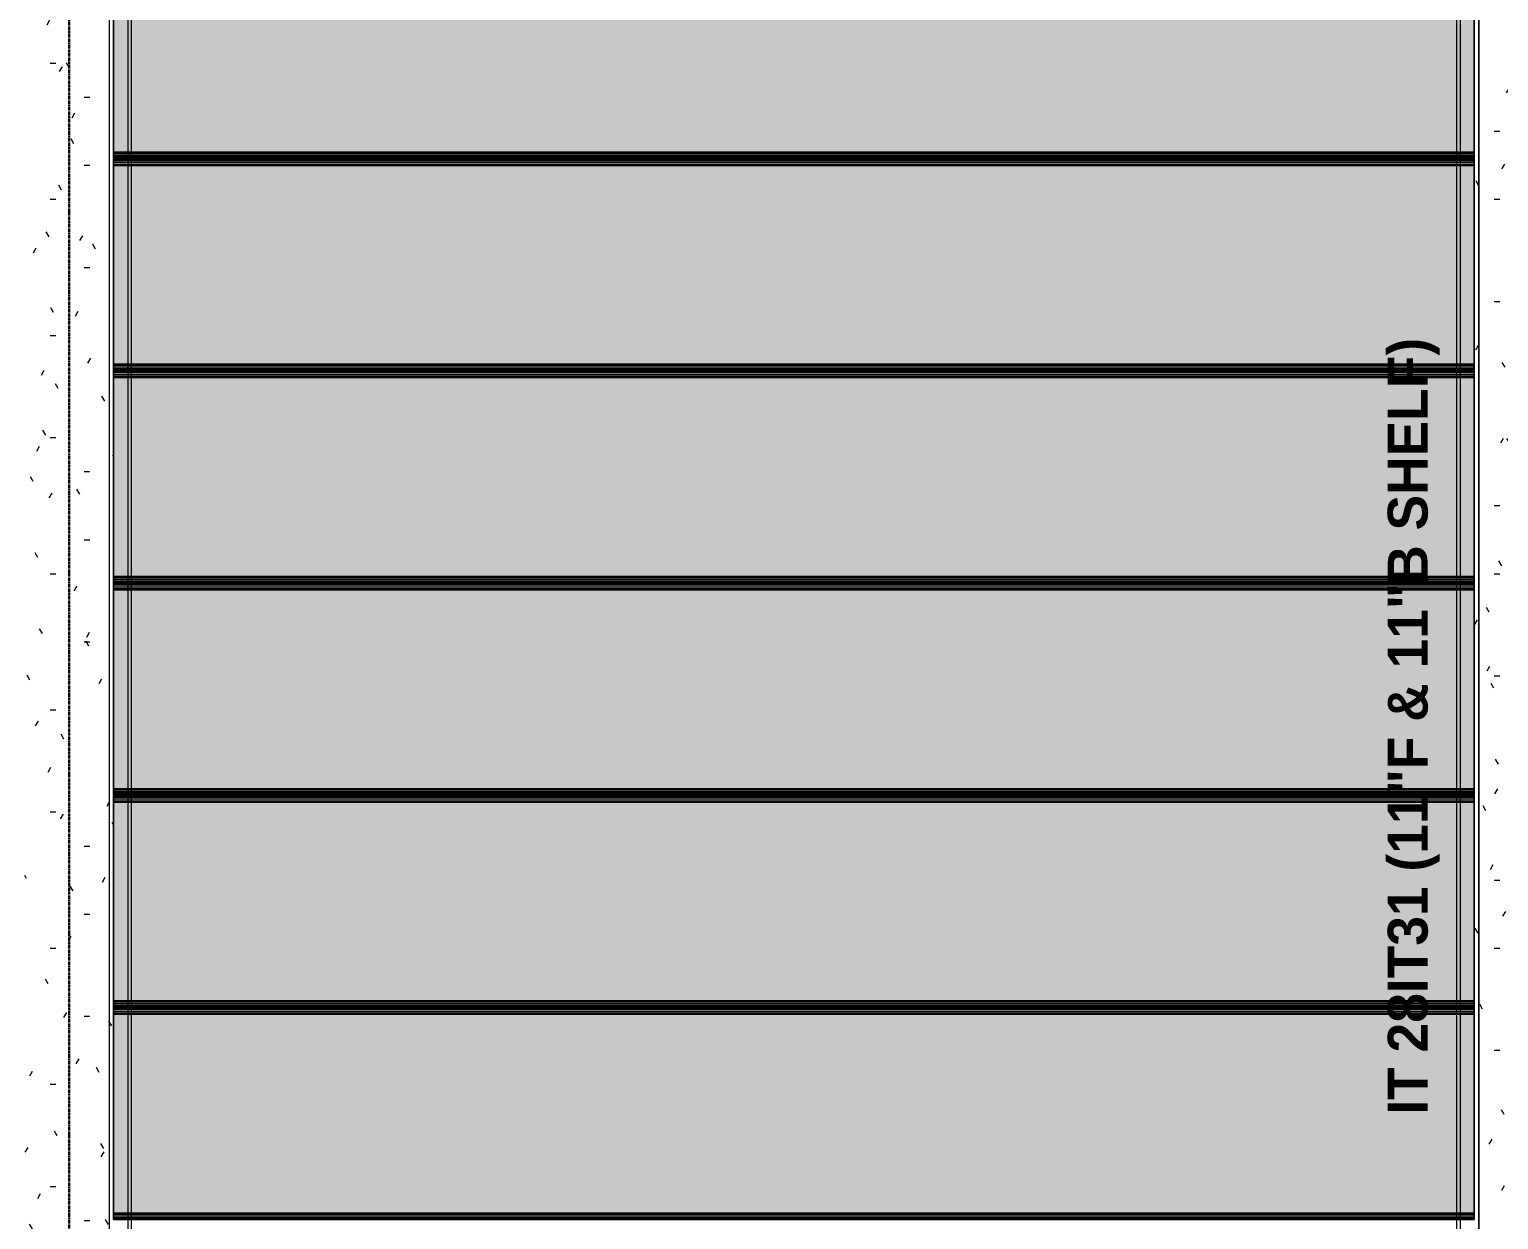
# Model space of a CAD drawing. Header units: inches. Extents: x -4126 to 593, y 9773 to 12297.
# Drawn here: x -3163.3 to -2831.8, y 10905.7 to 11174.3 of the extents above; entities that cross this region are included whole.
import ezdxf

# ---------------------------------------------------------------- set-up
doc = ezdxf.new("R2010")
doc.units = ezdxf.units.IN
doc.header["$MEASUREMENT"] = 0
doc.linetypes.add('Grid Line 1_2_', pattern=[0.875, 0.5, -0.125, 0.125, -0.125])
for name, color, linetype, lineweight in [('S-BEAM', 12, 'Continuous', 9), ('S-BEAM-IDEN', 2, 'Continuous', 30), ('S-GRID', 1, 'Continuous', 9)]:
    doc.layers.add(name, color=color, linetype=linetype, lineweight=lineweight)
doc.styles.add('Century Gothic_B', font='GOTHICB.TTF', dxfattribs={"height": 9})

# ---------------------------------------------------------------- blocks, each defined once
blk = doc.blocks.new('034100 - Precast Structural Concrete - Inverted Tee - IT 28IT31 _11_F _ 11_B SHELF_-1925192-FRAMING PLAN - 1ST FLOOR')
at = {"layer": 'S-BEAM'}
h = blk.add_hatch(dxfattribs=at)
h.set_pattern_fill('FP_2', color=256, style=0, pattern_type=2)
h.set_pattern_definition([(270, (-11013.189, -3154.324), (7.68, -30.72), [1.267, -21.773, 1.267, -21.773, -122.88]), (270, (-11013.189, -3154.324), (7.68, -30.72), [-46.08, 1.267, -44.813, 1.267, -21.773, -53.76]), (270, (-11013.189, -3154.324), (7.68, -30.72), [-115.2, 1.267, -14.093, 1.267, -37.133]), (30, (-11009.349, -3165.844), (22.7643004, 22.011075), [1.267, -21.773, 1.267, -21.773, -122.88]), (30, (-11009.349, -3165.844), (22.7643004, 22.011075), [-46.08, 1.267, -44.813, 1.267, -21.773, -53.76]), (30, (-11009.349, -3165.844), (22.7643004, 22.011075), [-115.2, 1.267, -14.093, 1.267, -37.133]), (150, (-10993.989, -3169.684), (-30.4443004, 8.708925), [1.267, -21.773, 1.267, -21.773, -122.88]), (150, (-10993.989, -3169.684), (-30.4443004, 8.708925), [-46.08, 1.267, -44.813, 1.267, -21.773, -53.76]), (150, (-10993.989, -3169.684), (-30.4443004, 8.708925), [-115.2, 1.267, -14.093, 1.267, -37.133])])
h.paths.add_polyline_path([(-174, 10), (-174, 8), (-166, 8), (-166, -8), (-174, -8), (-174, -10), (174, -10), (174, -8), (166, -8), (166, 8), (174, 8), (174, 10), (-166.08, 10)], flags=0)
for p, q in [((174, -9), (-174, -9)), ((174, -9), (-174, -9)), ((174, -13.21), (-174, -13.21)), ((174, -14), (-174, -14)), ((174, -14), (-174, -14))]:
    blk.add_line(p, q, dxfattribs=at)
blk = doc.blocks.new('034100 - Precast Structural Concrete - Solid Plank - 12_-V80-FRAMING PLAN - 1ST FLOOR')
at = {"layer": 'S-BEAM', "transparency": 33554483}
for points in [[(0, 23.94), (0, 23.9), (3.21, 23.94)], [(19.05, 23.9), (4, 23.9), (4, 23.52), (303, 23.52), (303, 23.9), (154.12, 23.9)], [(154.12, 23.09), (4, 23.09), (4, 22.7), (303, 22.7), (303, 23.09), (289.19, 23.09)], [(154.12, -22.7), (4, -22.7), (4, -23.09), (303, -23.09), (303, -22.7), (289.19, -22.7)], [(154.12, -23.52), (4, -23.52), (4, -23.9), (303, -23.9), (303, -23.52), (289.19, -23.52)]]:
    blk.add_hatch(color=256, dxfattribs=at).paths.add_polyline_path(points, flags=0)
h = blk.add_hatch(color=256, dxfattribs=at)
h.paths.add_polyline_path([(3.21, 23.9), (0, 23.9), (0, 23.52), (4, 23.52), (4, 23.9)], flags=0)
h.paths.add_polyline_path([(303.79, 23.9), (303, 23.9), (303, 23.52), (307, 23.52), (307, 23.9)], flags=0)
h = blk.add_hatch(color=256, dxfattribs=at)
h.paths.add_polyline_path([(303, 23.52), (303, 23.09), (307, 23.09), (307, 23.52), (303.79, 23.52)], flags=0)
h.paths.add_polyline_path([(0, 23.52), (0, 23.09), (4, 23.09), (4, 23.52), (3.21, 23.52)], flags=0)
h.paths.add_polyline_path([(307, 22.7), (303, 22.7), (303, -18.09), (307, -18.09), (307, -1)], flags=0)
h.paths.add_polyline_path([(3.21, 22.7), (0, 22.7), (0, -18.09), (4, -18.09), (4, 22.7)], flags=0)
h.paths.add_polyline_path([(3.21, -18.1), (0, -18.1), (0, -22.7), (4, -22.7), (4, -18.1)], flags=0)
h.paths.add_polyline_path([(303.79, -18.1), (303, -18.1), (303, -22.7), (307, -22.7), (307, -18.1)], flags=0)
h.paths.add_polyline_path([(303, -23.09), (303, -23.52), (307, -23.52), (307, -23.09), (303.79, -23.09)], flags=0)
h.paths.add_polyline_path([(3.21, -23.09), (0, -23.09), (0, -23.52), (4, -23.52), (4, -23.09)], flags=0)
h = blk.add_hatch(color=256, dxfattribs=at)
h.paths.add_polyline_path([(289.19, 23.52), (4, 23.52), (4, 23.09), (303, 23.09), (303, 23.52)], flags=0)
h.paths.add_polyline_path([(289.19, 22.7), (4, 22.7), (4, -18.09), (4, -18.1), (4, -22.7), (303, -22.7), (303, -18.1), (303, -18.09), (303, 22.7)], flags=0)
h.paths.add_polyline_path([(154.12, -23.09), (4, -23.09), (4, -23.52), (303, -23.52), (303, -23.09), (289.19, -23.09)], flags=0)
h = blk.add_hatch(color=256, dxfattribs=at)
h.paths.add_polyline_path([(303, 23.09), (303, 22.7), (307, 22.7), (307, 23.09), (303.79, 23.09)], flags=0)
h.paths.add_polyline_path([(0, 23.09), (0, 22.7), (4, 22.7), (4, 23.09), (3.21, 23.09)], flags=0)
h = blk.add_hatch(color=256, dxfattribs=at)
h.paths.add_polyline_path([(303, -22.7), (303, -23.09), (307, -23.09), (307, -22.7), (303.79, -22.7)], flags=0)
h.paths.add_polyline_path([(0, -22.7), (0, -23.09), (4, -23.09), (4, -22.7), (3.21, -22.7)], flags=0)
h = blk.add_hatch(color=256, dxfattribs=at)
h.paths.add_polyline_path([(307, -23.52), (303, -23.52), (303, -23.9), (307, -23.9)], flags=0)
h.paths.add_polyline_path([(0, -23.52), (0, -23.9), (4, -23.9), (4, -23.52), (3.21, -23.52)], flags=0)
h = blk.add_hatch(color=256, dxfattribs=at)
h.paths.add_polyline_path([(303, -23.9), (303, -23.94), (303.79, -23.9)], flags=0)
h.paths.add_polyline_path([(0, -23.9), (0, -23.94), (3.21, -23.9)], flags=0)
at = {"layer": 'S-BEAM'}
for p, q in [((0, 23.94), (0, 23.9)), ((4, 23.94), (0, 23.94)), ((0, 23.76), (0, 23.9)), ((0, 23.9), (0, 23.52)), ((4, 23.9), (0, 23.9)), ((0, 23.52), (0, 23.76)), ((0, 23.76), (4, 23.76)), ((4, 23.76), (0, 23.76)), ((0, 23.52), (0, -18.09)), ((0, 22.7), (0, 23.52)), ((0, 23.52), (4, 23.52)), ((303, 23.94), (4, 23.94)), ((303, 23.9), (4, 23.9)), ((4, 23.76), (303, 23.76)), ((303, 23.76), (4, 23.76)), ((4, 23.52), (303, 23.52)), ((307, 23.94), (303, 23.94)), ((307, 23.9), (303, 23.9)), ((303, 23.76), (307, 23.76)), ((307, 23.76), (303, 23.76)), ((303, 23.52), (307, 23.52)), ((307, 23.9), (307, 23.94)), ((307, 23.52), (307, 23.9)), ((307, 23.9), (307, 23.76)), ((307, 23.76), (307, 23.52)), ((307, 23.52), (307, 22.7)), ((307, -18.09), (307, 23.52)), ((0, 22.7), (0, 23.09)), ((0, 23.09), (0, 22.7)), ((4, 23.09), (0, 23.09)), ((4, 23.09), (0, 23.09)), ((0, 22.4), (0, 22.7)), ((4, 22.7), (0, 22.7)), ((0, -18.09), (0, 22.4)), ((4, 22.4), (0, 22.4)), ((303, 23.09), (4, 23.09)), ((303, 23.09), (4, 23.09)), ((303, 22.7), (4, 22.7)), ((303, 22.4), (4, 22.4)), ((307, 23.09), (303, 23.09)), ((307, 23.09), (303, 23.09)), ((307, 22.7), (303, 22.7)), ((307, 22.4), (303, 22.4)), ((307, 22.7), (307, 23.09)), ((307, 23.09), (307, 22.7)), ((307, 22.7), (307, 22.4)), ((307, 22.4), (307, -18.09)), ((0, -18.1), (0, -23.52)), ((0, -22.4), (0, -18.1)), ((307, -18.1), (307, -22.4)), ((307, -23.52), (307, -18.1)), ((0, -22.7), (0, -22.4)), ((4, -22.4), (0, -22.4)), ((0, -23.52), (0, -22.7)), ((0, -22.7), (0, -23.09)), ((0, -23.09), (0, -22.7)), ((4, -22.7), (0, -22.7)), ((4, -23.09), (0, -23.09)), ((4, -23.09), (0, -23.09)), ((303, -22.4), (4, -22.4)), ((303, -22.7), (4, -22.7)), ((303, -23.09), (4, -23.09)), ((303, -23.09), (4, -23.09)), ((307, -22.4), (303, -22.4)), ((307, -22.7), (303, -22.7)), ((307, -23.09), (303, -23.09)), ((307, -23.09), (303, -23.09)), ((307, -22.4), (307, -22.7)), ((307, -22.7), (307, -23.09)), ((307, -23.09), (307, -22.7)), ((307, -22.7), (307, -23.52)), ((0, -23.52), (0, -23.9)), ((0, -23.76), (0, -23.52)), ((4, -23.52), (0, -23.52)), ((0, -23.9), (0, -23.76)), ((4, -23.76), (0, -23.76)), ((4, -23.76), (0, -23.76)), ((0, -23.9), (0, -23.94)), ((4, -23.9), (0, -23.9)), ((4, -23.94), (0, -23.94)), ((303, -23.52), (4, -23.52)), ((303, -23.76), (4, -23.76)), ((303, -23.76), (4, -23.76)), ((303, -23.9), (4, -23.9)), ((303, -23.94), (4, -23.94)), ((307, -23.52), (303, -23.52)), ((307, -23.76), (303, -23.76)), ((307, -23.76), (303, -23.76)), ((307, -23.9), (303, -23.9)), ((307, -23.94), (303, -23.94)), ((307, -23.52), (307, -23.76)), ((307, -23.9), (307, -23.52)), ((307, -23.76), (307, -23.9)), ((307, -23.94), (307, -23.9))]:
    blk.add_line(p, q, dxfattribs=at)
blk = doc.blocks.new('034100 - Precast Structural Concrete - Solid Plank - 12_-V81-FRAMING PLAN - 1ST FLOOR')
at = {"layer": 'S-BEAM', "transparency": 33554483}
for points in [[(0, 23.94), (0, 23.9), (3.21, 23.94)], [(303, 23.9), (4, 23.9), (4, 23.52), (303, 23.52)], [(154.12, 23.09), (4, 23.09), (4, 22.7), (303, 22.7), (303, 23.09), (289.19, 23.09)], [(154.12, -22.7), (4, -22.7), (4, -23.09), (303, -23.09), (303, -22.7), (289.19, -22.7)], [(303, -23.52), (4, -23.52), (4, -23.9), (303, -23.9)]]:
    blk.add_hatch(color=256, dxfattribs=at).paths.add_polyline_path(points, flags=0)
h = blk.add_hatch(color=256, dxfattribs=at)
h.paths.add_polyline_path([(3.21, 23.9), (0, 23.9), (0, 23.52), (4, 23.52), (4, 23.9)], flags=0)
h.paths.add_polyline_path([(307, 23.9), (303, 23.9), (303, 23.52), (307, 23.52)], flags=0)
h = blk.add_hatch(color=256, dxfattribs=at)
h.paths.add_polyline_path([(303, 23.52), (303, 23.09), (307, 23.09), (307, 23.52), (303.79, 23.52)], flags=0)
h.paths.add_polyline_path([(4, 23.52), (0, 23.52), (0, 23.09), (4, 23.09)], flags=0)
h.paths.add_polyline_path([(307, 22.7), (303, 22.7), (303, -22.7), (307, -22.7)], flags=0)
h.paths.add_polyline_path([(0, 22.7), (0, -22.7), (4, -22.7), (4, 22.7), (3.21, 22.7)], flags=0)
h.paths.add_polyline_path([(4, -23.09), (0, -23.09), (0, -23.52), (4, -23.52)], flags=0)
h.paths.add_polyline_path([(303, -23.09), (303, -23.52), (307, -23.52), (307, -23.09), (303.79, -23.09)], flags=0)
h = blk.add_hatch(color=256, dxfattribs=at)
h.paths.add_polyline_path([(303, 23.52), (4, 23.52), (4, 23.09), (303, 23.09)], flags=0)
h.paths.add_polyline_path([(4, 22.7), (4, -22.7), (303, -22.7), (303, 22.7), (19.05, 22.7)], flags=0)
h.paths.add_polyline_path([(289.19, -23.09), (4, -23.09), (4, -23.52), (303, -23.52), (303, -23.09)], flags=0)
h = blk.add_hatch(color=256, dxfattribs=at)
h.paths.add_polyline_path([(303, 23.09), (303, 22.7), (307, 22.7), (307, 23.09), (303.79, 23.09)], flags=0)
h.paths.add_polyline_path([(0, 23.09), (0, 22.7), (4, 22.7), (4, 23.09), (3.21, 23.09)], flags=0)
h = blk.add_hatch(color=256, dxfattribs=at)
h.paths.add_polyline_path([(303, -22.7), (303, -23.09), (307, -23.09), (307, -22.7), (303.79, -22.7)], flags=0)
h.paths.add_polyline_path([(0, -22.7), (0, -23.09), (4, -23.09), (4, -22.7), (3.21, -22.7)], flags=0)
h = blk.add_hatch(color=256, dxfattribs=at)
h.paths.add_polyline_path([(303, -23.52), (303, -23.9), (307, -23.9), (307, -23.52), (303.79, -23.52)], flags=0)
h.paths.add_polyline_path([(0, -23.52), (0, -23.9), (4, -23.9), (4, -23.52), (3.21, -23.52)], flags=0)
h = blk.add_hatch(color=256, dxfattribs=at)
h.paths.add_polyline_path([(303, -23.9), (303, -23.94), (303.79, -23.9)], flags=0)
h.paths.add_polyline_path([(0, -23.9), (0, -23.94), (3.21, -23.9)], flags=0)
at = {"layer": 'S-BEAM'}
for p, q in [((0, 23.94), (0, 23.9)), ((4, 23.94), (0, 23.94)), ((0, 23.76), (0, 23.9)), ((0, 23.9), (0, 23.52)), ((4, 23.9), (0, 23.9)), ((0, 23.52), (0, 23.76)), ((0, 23.76), (4, 23.76)), ((4, 23.76), (0, 23.76)), ((0, 23.52), (0, -23.52)), ((0, 22.7), (0, 23.52)), ((0, 23.52), (4, 23.52)), ((303, 23.94), (4, 23.94)), ((303, 23.9), (4, 23.9)), ((4, 23.76), (303, 23.76)), ((303, 23.76), (4, 23.76)), ((4, 23.52), (303, 23.52)), ((307, 23.94), (303, 23.94)), ((307, 23.9), (303, 23.9)), ((303, 23.76), (307, 23.76)), ((307, 23.76), (303, 23.76)), ((303, 23.52), (307, 23.52)), ((307, 23.9), (307, 23.94)), ((307, 23.52), (307, 23.9)), ((307, 23.9), (307, 23.76)), ((307, 23.76), (307, 23.52)), ((307, 23.52), (307, 22.7)), ((307, -23.52), (307, 23.52)), ((0, 22.7), (0, 23.09)), ((0, 23.09), (0, 22.7)), ((4, 23.09), (0, 23.09)), ((4, 23.09), (0, 23.09)), ((0, 22.4), (0, 22.7)), ((4, 22.7), (0, 22.7)), ((0, -22.4), (0, 22.4)), ((4, 22.4), (0, 22.4)), ((303, 23.09), (4, 23.09)), ((303, 23.09), (4, 23.09)), ((303, 22.7), (4, 22.7)), ((303, 22.4), (4, 22.4)), ((307, 23.09), (303, 23.09)), ((307, 23.09), (303, 23.09)), ((307, 22.7), (303, 22.7)), ((307, 22.4), (303, 22.4)), ((307, 22.7), (307, 23.09)), ((307, 23.09), (307, 22.7)), ((307, 22.7), (307, 22.4)), ((307, 22.4), (307, -22.4)), ((0, -22.7), (0, -22.4)), ((4, -22.4), (0, -22.4)), ((0, -23.52), (0, -22.7)), ((0, -22.7), (0, -23.09)), ((0, -23.09), (0, -22.7)), ((4, -22.7), (0, -22.7)), ((4, -23.09), (0, -23.09)), ((4, -23.09), (0, -23.09)), ((303, -22.4), (4, -22.4)), ((303, -22.7), (4, -22.7)), ((303, -23.09), (4, -23.09)), ((303, -23.09), (4, -23.09)), ((307, -22.4), (303, -22.4)), ((307, -22.7), (303, -22.7)), ((307, -23.09), (303, -23.09)), ((307, -23.09), (303, -23.09)), ((307, -22.4), (307, -22.7)), ((307, -22.7), (307, -23.09)), ((307, -23.09), (307, -22.7)), ((307, -22.7), (307, -23.52)), ((0, -23.52), (0, -23.9)), ((0, -23.76), (0, -23.52)), ((4, -23.52), (0, -23.52)), ((0, -23.9), (0, -23.76)), ((4, -23.76), (0, -23.76)), ((4, -23.76), (0, -23.76)), ((0, -23.9), (0, -23.94)), ((4, -23.9), (0, -23.9)), ((4, -23.94), (0, -23.94)), ((303, -23.52), (4, -23.52)), ((303, -23.76), (4, -23.76)), ((303, -23.76), (4, -23.76)), ((303, -23.9), (4, -23.9)), ((303, -23.94), (4, -23.94)), ((307, -23.52), (303, -23.52)), ((307, -23.76), (303, -23.76)), ((307, -23.76), (303, -23.76)), ((307, -23.9), (303, -23.9)), ((307, -23.94), (303, -23.94)), ((307, -23.52), (307, -23.76)), ((307, -23.9), (307, -23.52)), ((307, -23.76), (307, -23.9)), ((307, -23.94), (307, -23.9))]:
    blk.add_line(p, q, dxfattribs=at)
blk = doc.blocks.new('034100 - Precast Structural Concrete - Solid Plank - 12_-V82-FRAMING PLAN - 1ST FLOOR')
at = {"layer": 'S-BEAM', "transparency": 33554483}
for points in [[(0, 23.94), (0, 23.9), (3.21, 23.94)], [(19.05, 23.9), (4, 23.9), (4, 23.52), (303, 23.52), (303, 23.9), (154.12, 23.9)], [(154.12, 23.09), (4, 23.09), (4, 22.7), (303, 22.7), (303, 23.09), (289.19, 23.09)], [(154.12, -22.7), (4, -22.7), (4, -23.09), (303, -23.09), (303, -22.7), (289.19, -22.7)], [(303, -23.52), (4, -23.52), (4, -23.9), (303, -23.9)]]:
    blk.add_hatch(color=256, dxfattribs=at).paths.add_polyline_path(points, flags=0)
h = blk.add_hatch(color=256, dxfattribs=at)
h.paths.add_polyline_path([(3.21, 23.9), (0, 23.9), (0, 23.52), (4, 23.52), (4, 23.9)], flags=0)
h.paths.add_polyline_path([(303.79, 23.9), (303, 23.9), (303, 23.52), (307, 23.52), (307, 23.9)], flags=0)
h = blk.add_hatch(color=256, dxfattribs=at)
h.paths.add_polyline_path([(303, 23.52), (303, 23.09), (307, 23.09), (307, 23.52), (303.79, 23.52)], flags=0)
h.paths.add_polyline_path([(3.21, 23.52), (0, 23.52), (0, 23.09), (4, 23.09), (4, 23.52)], flags=0)
h.paths.add_polyline_path([(307, 22.7), (303, 22.7), (303, -22.7), (307, -22.7), (307, -10.65)], flags=0)
h.paths.add_polyline_path([(0, 22.7), (0, -22.7), (4, -22.7), (4, 22.7), (3.21, 22.7)], flags=0)
h.paths.add_polyline_path([(3.21, -23.09), (0, -23.09), (0, -23.52), (4, -23.52), (4, -23.09)], flags=0)
h.paths.add_polyline_path([(303, -23.09), (303, -23.52), (307, -23.52), (307, -23.09), (303.79, -23.09)], flags=0)
h = blk.add_hatch(color=256, dxfattribs=at)
h.paths.add_polyline_path([(303, 23.52), (4, 23.52), (4, 23.09), (303, 23.09)], flags=0)
h.paths.add_polyline_path([(19.05, 22.7), (4, 22.7), (4, -22.7), (303, -22.7), (303, 22.7), (154.12, 22.7)], flags=0)
h.paths.add_polyline_path([(154.12, -23.09), (4, -23.09), (4, -23.52), (303, -23.52), (303, -23.09), (289.19, -23.09)], flags=0)
h = blk.add_hatch(color=256, dxfattribs=at)
h.paths.add_polyline_path([(303, 23.09), (303, 22.7), (307, 22.7), (307, 23.09), (303.79, 23.09)], flags=0)
h.paths.add_polyline_path([(0, 23.09), (0, 22.7), (4, 22.7), (4, 23.09), (3.21, 23.09)], flags=0)
h = blk.add_hatch(color=256, dxfattribs=at)
h.paths.add_polyline_path([(303, -22.7), (303, -23.09), (307, -23.09), (307, -22.7), (303.79, -22.7)], flags=0)
h.paths.add_polyline_path([(0, -22.7), (0, -23.09), (4, -23.09), (4, -22.7), (3.21, -22.7)], flags=0)
h = blk.add_hatch(color=256, dxfattribs=at)
h.paths.add_polyline_path([(307, -23.52), (303, -23.52), (303, -23.9), (307, -23.9)], flags=0)
h.paths.add_polyline_path([(0, -23.52), (0, -23.9), (4, -23.9), (4, -23.52), (3.21, -23.52)], flags=0)
h = blk.add_hatch(color=256, dxfattribs=at)
h.paths.add_polyline_path([(303, -23.9), (303, -23.94), (303.79, -23.9)], flags=0)
h.paths.add_polyline_path([(0, -23.9), (0, -23.94), (3.21, -23.9)], flags=0)
at = {"layer": 'S-BEAM'}
for p, q in [((0, 23.94), (0, 23.9)), ((4, 23.94), (0, 23.94)), ((0, 23.76), (0, 23.9)), ((0, 23.9), (0, 23.52)), ((4, 23.9), (0, 23.9)), ((0, 23.52), (0, 23.76)), ((0, 23.76), (4, 23.76)), ((4, 23.76), (0, 23.76)), ((0, 23.52), (0, -23.52)), ((0, 22.7), (0, 23.52)), ((0, 23.52), (4, 23.52)), ((303, 23.94), (4, 23.94)), ((303, 23.9), (4, 23.9)), ((4, 23.76), (303, 23.76)), ((303, 23.76), (4, 23.76)), ((4, 23.52), (303, 23.52)), ((307, 23.94), (303, 23.94)), ((307, 23.9), (303, 23.9)), ((303, 23.76), (307, 23.76)), ((307, 23.76), (303, 23.76)), ((303, 23.52), (307, 23.52)), ((307, 23.9), (307, 23.94)), ((307, 23.52), (307, 23.9)), ((307, 23.9), (307, 23.76)), ((307, 23.76), (307, 23.52)), ((307, 23.52), (307, 22.7)), ((307, -23.52), (307, 23.52)), ((0, 22.7), (0, 23.09)), ((0, 23.09), (0, 22.7)), ((4, 23.09), (0, 23.09)), ((4, 23.09), (0, 23.09)), ((0, 22.4), (0, 22.7)), ((4, 22.7), (0, 22.7)), ((0, -22.4), (0, 22.4)), ((4, 22.4), (0, 22.4)), ((303, 23.09), (4, 23.09)), ((303, 23.09), (4, 23.09)), ((303, 22.7), (4, 22.7)), ((303, 22.4), (4, 22.4)), ((307, 23.09), (303, 23.09)), ((307, 23.09), (303, 23.09)), ((307, 22.7), (303, 22.7)), ((307, 22.4), (303, 22.4)), ((307, 22.7), (307, 23.09)), ((307, 23.09), (307, 22.7)), ((307, 22.7), (307, 22.4)), ((307, 22.4), (307, -22.4)), ((0, -22.7), (0, -22.4)), ((4, -22.4), (0, -22.4)), ((0, -23.52), (0, -22.7)), ((0, -22.7), (0, -23.09)), ((0, -23.09), (0, -22.7)), ((4, -22.7), (0, -22.7)), ((4, -23.09), (0, -23.09)), ((4, -23.09), (0, -23.09)), ((303, -22.4), (4, -22.4)), ((303, -22.7), (4, -22.7)), ((303, -23.09), (4, -23.09)), ((303, -23.09), (4, -23.09)), ((307, -22.4), (303, -22.4)), ((307, -22.7), (303, -22.7)), ((307, -23.09), (303, -23.09)), ((307, -23.09), (303, -23.09)), ((307, -22.4), (307, -22.7)), ((307, -22.7), (307, -23.09)), ((307, -23.09), (307, -22.7)), ((307, -22.7), (307, -23.52)), ((0, -23.52), (0, -23.9)), ((0, -23.76), (0, -23.52)), ((4, -23.52), (0, -23.52)), ((0, -23.9), (0, -23.76)), ((4, -23.76), (0, -23.76)), ((4, -23.76), (0, -23.76)), ((0, -23.9), (0, -23.94)), ((4, -23.9), (0, -23.9)), ((4, -23.94), (0, -23.94)), ((303, -23.52), (4, -23.52)), ((303, -23.76), (4, -23.76)), ((303, -23.76), (4, -23.76)), ((303, -23.9), (4, -23.9)), ((303, -23.94), (4, -23.94)), ((307, -23.52), (303, -23.52)), ((307, -23.76), (303, -23.76)), ((307, -23.76), (303, -23.76)), ((307, -23.9), (303, -23.9)), ((307, -23.94), (303, -23.94)), ((307, -23.52), (307, -23.76)), ((307, -23.9), (307, -23.52)), ((307, -23.76), (307, -23.9)), ((307, -23.94), (307, -23.9))]:
    blk.add_line(p, q, dxfattribs=at)
blk = doc.blocks.new('034100 - Precast Structural Concrete - Solid Plank - 12_-V83-FRAMING PLAN - 1ST FLOOR')
at = {"layer": 'S-BEAM', "transparency": 33554483}
for points in [[(0, 23.94), (0, 23.9), (3.21, 23.94)], [(303, 23.9), (4, 23.9), (4, 23.52), (303, 23.52)], [(154.12, 23.09), (4, 23.09), (4, 22.7), (303, 22.7), (303, 23.09), (289.19, 23.09)], [(154.12, -22.7), (4, -22.7), (4, -23.09), (303, -23.09), (303, -22.7), (289.19, -22.7)], [(303, -23.52), (4, -23.52), (4, -23.9), (303, -23.9)]]:
    blk.add_hatch(color=256, dxfattribs=at).paths.add_polyline_path(points, flags=0)
h = blk.add_hatch(color=256, dxfattribs=at)
h.paths.add_polyline_path([(3.21, 23.9), (0, 23.9), (0, 23.52), (4, 23.52), (4, 23.9)], flags=0)
h.paths.add_polyline_path([(307, 23.9), (303, 23.9), (303, 23.52), (307, 23.52)], flags=0)
h = blk.add_hatch(color=256, dxfattribs=at)
h.paths.add_polyline_path([(303, 23.52), (303, 23.09), (307, 23.09), (307, 23.52), (303.79, 23.52)], flags=0)
h.paths.add_polyline_path([(0, 23.52), (0, 23.09), (4, 23.09), (4, 23.52), (3.21, 23.52)], flags=0)
h.paths.add_polyline_path([(307, 22.7), (303, 22.7), (303, -22.7), (307, -22.7)], flags=0)
h.paths.add_polyline_path([(0, 22.7), (0, -22.7), (4, -22.7), (4, 22.7), (3.21, 22.7)], flags=0)
h.paths.add_polyline_path([(4, -23.09), (0, -23.09), (0, -23.52), (4, -23.52)], flags=0)
h.paths.add_polyline_path([(303, -23.09), (303, -23.52), (307, -23.52), (307, -23.09), (303.79, -23.09)], flags=0)
h = blk.add_hatch(color=256, dxfattribs=at)
h.paths.add_polyline_path([(303, 23.52), (4, 23.52), (4, 23.09), (303, 23.09)], flags=0)
h.paths.add_polyline_path([(4, 22.7), (4, -22.7), (303, -22.7), (303, 22.7), (19.05, 22.7)], flags=0)
h.paths.add_polyline_path([(289.19, -23.09), (4, -23.09), (4, -23.52), (303, -23.52), (303, -23.09)], flags=0)
h = blk.add_hatch(color=256, dxfattribs=at)
h.paths.add_polyline_path([(3.21, 23.09), (0, 23.09), (0, 22.7), (4, 22.7), (4, 23.09)], flags=0)
h.paths.add_polyline_path([(307, 23.09), (303, 23.09), (303, 22.7), (307, 22.7)], flags=0)
h = blk.add_hatch(color=256, dxfattribs=at)
h.paths.add_polyline_path([(303, -22.7), (303, -23.09), (307, -23.09), (307, -22.7), (303.79, -22.7)], flags=0)
h.paths.add_polyline_path([(0, -22.7), (0, -23.09), (4, -23.09), (4, -22.7), (3.21, -22.7)], flags=0)
h = blk.add_hatch(color=256, dxfattribs=at)
h.paths.add_polyline_path([(307, -23.52), (303, -23.52), (303, -23.9), (307, -23.9)], flags=0)
h.paths.add_polyline_path([(0, -23.52), (0, -23.9), (4, -23.9), (4, -23.52), (3.21, -23.52)], flags=0)
h = blk.add_hatch(color=256, dxfattribs=at)
h.paths.add_polyline_path([(303, -23.9), (303, -23.94), (303.79, -23.9)], flags=0)
h.paths.add_polyline_path([(0, -23.9), (0, -23.94), (3.21, -23.9)], flags=0)
at = {"layer": 'S-BEAM'}
for p, q in [((0, 23.94), (0, 23.9)), ((4, 23.94), (0, 23.94)), ((0, 23.76), (0, 23.9)), ((0, 23.9), (0, 23.52)), ((4, 23.9), (0, 23.9)), ((0, 23.52), (0, 23.76)), ((0, 23.76), (4, 23.76)), ((4, 23.76), (0, 23.76)), ((0, 23.52), (0, -23.52)), ((0, 22.7), (0, 23.52)), ((0, 23.52), (4, 23.52)), ((303, 23.94), (4, 23.94)), ((303, 23.9), (4, 23.9)), ((4, 23.76), (303, 23.76)), ((303, 23.76), (4, 23.76)), ((4, 23.52), (303, 23.52)), ((307, 23.94), (303, 23.94)), ((307, 23.9), (303, 23.9)), ((303, 23.76), (307, 23.76)), ((307, 23.76), (303, 23.76)), ((303, 23.52), (307, 23.52)), ((307, 23.9), (307, 23.94)), ((307, 23.52), (307, 23.9)), ((307, 23.9), (307, 23.76)), ((307, 23.76), (307, 23.52)), ((307, 23.52), (307, 22.7)), ((307, -23.52), (307, 23.52)), ((0, 22.7), (0, 23.09)), ((0, 23.09), (0, 22.7)), ((4, 23.09), (0, 23.09)), ((4, 23.09), (0, 23.09)), ((0, 22.4), (0, 22.7)), ((4, 22.7), (0, 22.7)), ((0, -22.4), (0, 22.4)), ((4, 22.4), (0, 22.4)), ((303, 23.09), (4, 23.09)), ((303, 23.09), (4, 23.09)), ((303, 22.7), (4, 22.7)), ((303, 22.4), (4, 22.4)), ((307, 23.09), (303, 23.09)), ((307, 23.09), (303, 23.09)), ((307, 22.7), (303, 22.7)), ((307, 22.4), (303, 22.4)), ((307, 22.7), (307, 23.09)), ((307, 23.09), (307, 22.7)), ((307, 22.7), (307, 22.4)), ((307, 22.4), (307, -22.4)), ((0, -22.7), (0, -22.4)), ((4, -22.4), (0, -22.4)), ((0, -23.52), (0, -22.7)), ((0, -22.7), (0, -23.09)), ((0, -23.09), (0, -22.7)), ((4, -22.7), (0, -22.7)), ((4, -23.09), (0, -23.09)), ((4, -23.09), (0, -23.09)), ((303, -22.4), (4, -22.4)), ((303, -22.7), (4, -22.7)), ((303, -23.09), (4, -23.09)), ((303, -23.09), (4, -23.09)), ((307, -22.4), (303, -22.4)), ((307, -22.7), (303, -22.7)), ((307, -23.09), (303, -23.09)), ((307, -23.09), (303, -23.09)), ((307, -22.4), (307, -22.7)), ((307, -22.7), (307, -23.09)), ((307, -23.09), (307, -22.7)), ((307, -22.7), (307, -23.52)), ((0, -23.52), (0, -23.9)), ((0, -23.76), (0, -23.52)), ((4, -23.52), (0, -23.52)), ((0, -23.9), (0, -23.76)), ((4, -23.76), (0, -23.76)), ((4, -23.76), (0, -23.76)), ((0, -23.9), (0, -23.94)), ((4, -23.9), (0, -23.9)), ((4, -23.94), (0, -23.94)), ((303, -23.52), (4, -23.52)), ((303, -23.76), (4, -23.76)), ((303, -23.76), (4, -23.76)), ((303, -23.9), (4, -23.9)), ((303, -23.94), (4, -23.94)), ((307, -23.52), (303, -23.52)), ((307, -23.76), (303, -23.76)), ((307, -23.76), (303, -23.76)), ((307, -23.9), (303, -23.9)), ((307, -23.94), (303, -23.94)), ((307, -23.52), (307, -23.76)), ((307, -23.9), (307, -23.52)), ((307, -23.76), (307, -23.9)), ((307, -23.94), (307, -23.9))]:
    blk.add_line(p, q, dxfattribs=at)
blk = doc.blocks.new('034100 - Precast Structural Concrete - Solid Plank - 12_-V84-FRAMING PLAN - 1ST FLOOR')
at = {"layer": 'S-BEAM', "transparency": 33554483}
for points in [[(0, 23.94), (0, 23.9), (3.21, 23.94)], [(19.05, 23.9), (4, 23.9), (4, 23.52), (303, 23.52), (303, 23.9), (154.12, 23.9)], [(19.05, 23.09), (4, 23.09), (4, 22.7), (303, 22.7), (303, 23.09), (154.12, 23.09)], [(154.12, -22.7), (4, -22.7), (4, -23.09), (303, -23.09), (303, -22.7), (289.19, -22.7)], [(303, -23.52), (4, -23.52), (4, -23.9), (303, -23.9)]]:
    blk.add_hatch(color=256, dxfattribs=at).paths.add_polyline_path(points, flags=0)
h = blk.add_hatch(color=256, dxfattribs=at)
h.paths.add_polyline_path([(0, 23.9), (0, 23.52), (4, 23.52), (4, 23.9), (3.21, 23.9)], flags=0)
h.paths.add_polyline_path([(307, 23.9), (303, 23.9), (303, 23.52), (307, 23.52)], flags=0)
h = blk.add_hatch(color=256, dxfattribs=at)
h.paths.add_polyline_path([(303, 23.52), (303, 23.09), (307, 23.09), (307, 23.52), (303.79, 23.52)], flags=0)
h.paths.add_polyline_path([(3.21, 23.52), (0, 23.52), (0, 23.09), (4, 23.09), (4, 23.52)], flags=0)
h.paths.add_polyline_path([(3.21, 22.7), (0, 22.7), (0, -22.7), (4, -22.7), (4, 22.7)], flags=0)
h.paths.add_polyline_path([(303.79, 22.7), (303, 22.7), (303, -22.7), (307, -22.7), (307, 22.7)], flags=0)
h.paths.add_polyline_path([(303.79, -23.09), (303, -23.09), (303, -23.52), (307, -23.52), (307, -23.09)], flags=0)
h.paths.add_polyline_path([(4, -23.09), (0, -23.09), (0, -23.52), (4, -23.52)], flags=0)
h = blk.add_hatch(color=256, dxfattribs=at)
h.paths.add_polyline_path([(19.05, 23.52), (4, 23.52), (4, 23.09), (303, 23.09), (303, 23.52), (154.12, 23.52)], flags=0)
h.paths.add_polyline_path([(4, 22.7), (4, -22.7), (303, -22.7), (303, 22.7), (19.05, 22.7)], flags=0)
h.paths.add_polyline_path([(154.12, -23.09), (4, -23.09), (4, -23.52), (303, -23.52), (303, -23.09), (289.19, -23.09)], flags=0)
h = blk.add_hatch(color=256, dxfattribs=at)
h.paths.add_polyline_path([(303, 23.09), (303, 22.7), (307, 22.7), (307, 23.09), (303.79, 23.09)], flags=0)
h.paths.add_polyline_path([(0, 23.09), (0, 22.7), (4, 22.7), (4, 23.09), (3.21, 23.09)], flags=0)
h = blk.add_hatch(color=256, dxfattribs=at)
h.paths.add_polyline_path([(303, -22.7), (303, -23.09), (307, -23.09), (307, -22.7), (303.79, -22.7)], flags=0)
h.paths.add_polyline_path([(0, -22.7), (0, -23.09), (4, -23.09), (4, -22.7), (3.21, -22.7)], flags=0)
h = blk.add_hatch(color=256, dxfattribs=at)
h.paths.add_polyline_path([(303, -23.52), (303, -23.9), (307, -23.9), (307, -23.52), (303.79, -23.52)], flags=0)
h.paths.add_polyline_path([(0, -23.52), (0, -23.9), (4, -23.9), (4, -23.52), (3.21, -23.52)], flags=0)
h = blk.add_hatch(color=256, dxfattribs=at)
h.paths.add_polyline_path([(303, -23.9), (303, -23.94), (303.79, -23.9)], flags=0)
h.paths.add_polyline_path([(0, -23.9), (0, -23.94), (3.21, -23.9)], flags=0)
at = {"layer": 'S-BEAM'}
for p, q in [((0, 23.94), (0, 23.9)), ((4, 23.94), (0, 23.94)), ((0, 23.76), (0, 23.9)), ((0, 23.9), (0, 23.52)), ((4, 23.9), (0, 23.9)), ((0, 23.52), (0, 23.76)), ((0, 23.76), (4, 23.76)), ((4, 23.76), (0, 23.76)), ((0, 23.52), (0, -23.52)), ((0, 22.7), (0, 23.52)), ((0, 23.52), (4, 23.52)), ((303, 23.94), (4, 23.94)), ((303, 23.9), (4, 23.9)), ((4, 23.76), (303, 23.76)), ((303, 23.76), (4, 23.76)), ((4, 23.52), (303, 23.52)), ((307, 23.94), (303, 23.94)), ((307, 23.9), (303, 23.9)), ((303, 23.76), (307, 23.76)), ((307, 23.76), (303, 23.76)), ((303, 23.52), (307, 23.52)), ((307, 23.9), (307, 23.94)), ((307, 23.52), (307, 23.9)), ((307, 23.9), (307, 23.76)), ((307, 23.76), (307, 23.52)), ((307, 23.52), (307, 22.7)), ((307, -23.52), (307, 23.52)), ((0, 22.7), (0, 23.09)), ((0, 23.09), (0, 22.7)), ((4, 23.09), (0, 23.09)), ((4, 23.09), (0, 23.09)), ((0, 22.4), (0, 22.7)), ((4, 22.7), (0, 22.7)), ((0, -22.4), (0, 22.4)), ((4, 22.4), (0, 22.4)), ((303, 23.09), (4, 23.09)), ((303, 23.09), (4, 23.09)), ((303, 22.7), (4, 22.7)), ((303, 22.4), (4, 22.4)), ((307, 23.09), (303, 23.09)), ((307, 23.09), (303, 23.09)), ((307, 22.7), (303, 22.7)), ((307, 22.4), (303, 22.4)), ((307, 22.7), (307, 23.09)), ((307, 23.09), (307, 22.7)), ((307, 22.7), (307, 22.4)), ((307, 22.4), (307, -22.4)), ((0, -22.7), (0, -22.4)), ((4, -22.4), (0, -22.4)), ((0, -23.52), (0, -22.7)), ((0, -22.7), (0, -23.09)), ((0, -23.09), (0, -22.7)), ((4, -22.7), (0, -22.7)), ((4, -23.09), (0, -23.09)), ((4, -23.09), (0, -23.09)), ((303, -22.4), (4, -22.4)), ((303, -22.7), (4, -22.7)), ((303, -23.09), (4, -23.09)), ((303, -23.09), (4, -23.09)), ((307, -22.4), (303, -22.4)), ((307, -22.7), (303, -22.7)), ((307, -23.09), (303, -23.09)), ((307, -23.09), (303, -23.09)), ((307, -22.4), (307, -22.7)), ((307, -22.7), (307, -23.09)), ((307, -23.09), (307, -22.7)), ((307, -22.7), (307, -23.52)), ((0, -23.52), (0, -23.9)), ((0, -23.76), (0, -23.52)), ((4, -23.52), (0, -23.52)), ((0, -23.9), (0, -23.76)), ((4, -23.76), (0, -23.76)), ((4, -23.76), (0, -23.76)), ((0, -23.9), (0, -23.94)), ((4, -23.9), (0, -23.9)), ((4, -23.94), (0, -23.94)), ((303, -23.52), (4, -23.52)), ((303, -23.76), (4, -23.76)), ((303, -23.76), (4, -23.76)), ((303, -23.9), (4, -23.9)), ((303, -23.94), (4, -23.94)), ((307, -23.52), (303, -23.52)), ((307, -23.76), (303, -23.76)), ((307, -23.76), (303, -23.76)), ((307, -23.9), (303, -23.9)), ((307, -23.94), (303, -23.94)), ((307, -23.52), (307, -23.76)), ((307, -23.9), (307, -23.52)), ((307, -23.76), (307, -23.9)), ((307, -23.94), (307, -23.9))]:
    blk.add_line(p, q, dxfattribs=at)
blk = doc.blocks.new('034100 - Precast Structural Concrete - Solid Plank - 12_-V85-FRAMING PLAN - 1ST FLOOR')
at = {"layer": 'S-BEAM', "transparency": 33554483}
h = blk.add_hatch(color=256, dxfattribs=at)
h.paths.add_polyline_path([(4, 23.9), (0, 23.9), (0, 23.52), (4, 23.52)], flags=0)
h.paths.add_polyline_path([(303, 23.9), (303, 23.52), (307, 23.52), (307, 23.9), (303.79, 23.9)], flags=0)
h = blk.add_hatch(color=256, dxfattribs=at)
h.paths.add_polyline_path([(307, 23.52), (303, 23.52), (303, 23.09), (307, 23.09)], flags=0)
h.paths.add_polyline_path([(0, 23.52), (0, 23.09), (4, 23.09), (4, 23.52), (3.21, 23.52)], flags=0)
h.paths.add_polyline_path([(307, 22.7), (303, 22.7), (303, -22.7), (307, -22.7), (307, 17.93)], flags=0)
h.paths.add_polyline_path([(0, 22.7), (0, -22.7), (4, -22.7), (4, 22.7), (3.21, 22.7)], flags=0)
h.paths.add_polyline_path([(303.79, -23.09), (303, -23.09), (303, -23.52), (307, -23.52), (307, -23.09)], flags=0)
h.paths.add_polyline_path([(4, -23.09), (0, -23.09), (0, -23.52), (4, -23.52)], flags=0)
for points in [[(19.05, 23.9), (4, 23.9), (4, 23.52), (303, 23.52), (303, 23.9), (154.12, 23.9)], [(154.12, 23.09), (4, 23.09), (4, 22.7), (303, 22.7), (303, 23.09), (289.19, 23.09)], [(154.12, -22.7), (4, -22.7), (4, -23.09), (303, -23.09), (303, -22.7), (289.19, -22.7)], [(303, -23.52), (4, -23.52), (4, -23.9), (303, -23.9)]]:
    blk.add_hatch(color=256, dxfattribs=at).paths.add_polyline_path(points, flags=0)
h = blk.add_hatch(color=256, dxfattribs=at)
h.paths.add_polyline_path([(303, 23.52), (4, 23.52), (4, 23.09), (303, 23.09)], flags=0)
h.paths.add_polyline_path([(4, 22.7), (4, -22.7), (303, -22.7), (303, 22.7), (19.05, 22.7)], flags=0)
h.paths.add_polyline_path([(19.05, -23.09), (4, -23.09), (4, -23.52), (303, -23.52), (303, -23.09), (154.12, -23.09)], flags=0)
h = blk.add_hatch(color=256, dxfattribs=at)
h.paths.add_polyline_path([(303, 23.09), (303, 22.7), (307, 22.7), (307, 23.09), (303.79, 23.09)], flags=0)
h.paths.add_polyline_path([(0, 23.09), (0, 22.7), (4, 22.7), (4, 23.09), (3.21, 23.09)], flags=0)
h = blk.add_hatch(color=256, dxfattribs=at)
h.paths.add_polyline_path([(303, -22.7), (303, -23.09), (307, -23.09), (307, -22.7), (303.79, -22.7)], flags=0)
h.paths.add_polyline_path([(0, -22.7), (0, -23.09), (4, -23.09), (4, -22.7), (3.21, -22.7)], flags=0)
h = blk.add_hatch(color=256, dxfattribs=at)
h.paths.add_polyline_path([(303, -23.52), (303, -23.9), (307, -23.9), (307, -23.52), (303.79, -23.52)], flags=0)
h.paths.add_polyline_path([(3.21, -23.52), (0, -23.52), (0, -23.9), (4, -23.9), (4, -23.52)], flags=0)
h = blk.add_hatch(color=256, dxfattribs=at)
h.paths.add_polyline_path([(303, -23.9), (303, -23.94), (303.79, -23.9)], flags=0)
h.paths.add_polyline_path([(0, -23.9), (0, -23.94), (3.21, -23.9)], flags=0)
at = {"layer": 'S-BEAM'}
for p, q in [((0, 23.94), (0, 23.9)), ((4, 23.94), (0, 23.94)), ((0, 23.76), (0, 23.9)), ((0, 23.9), (0, 23.52)), ((4, 23.9), (0, 23.9)), ((0, 23.52), (0, 23.76)), ((0, 23.76), (4, 23.76)), ((4, 23.76), (0, 23.76)), ((0, 23.52), (0, -23.52)), ((0, 22.7), (0, 23.52)), ((0, 23.52), (4, 23.52)), ((303, 23.94), (4, 23.94)), ((303, 23.9), (4, 23.9)), ((4, 23.76), (303, 23.76)), ((303, 23.76), (4, 23.76)), ((4, 23.52), (303, 23.52)), ((307, 23.94), (303, 23.94)), ((307, 23.9), (303, 23.9)), ((303, 23.76), (307, 23.76)), ((307, 23.76), (303, 23.76)), ((303, 23.52), (307, 23.52)), ((307, 23.9), (307, 23.94)), ((307, 23.52), (307, 23.9)), ((307, 23.9), (307, 23.76)), ((307, 23.76), (307, 23.52)), ((307, 23.52), (307, 22.7)), ((307, -23.52), (307, 23.52)), ((0, 22.7), (0, 23.09)), ((0, 23.09), (0, 22.7)), ((4, 23.09), (0, 23.09)), ((4, 23.09), (0, 23.09)), ((0, 22.4), (0, 22.7)), ((4, 22.7), (0, 22.7)), ((0, -22.4), (0, 22.4)), ((4, 22.4), (0, 22.4)), ((303, 23.09), (4, 23.09)), ((303, 23.09), (4, 23.09)), ((303, 22.7), (4, 22.7)), ((303, 22.4), (4, 22.4)), ((307, 23.09), (303, 23.09)), ((307, 23.09), (303, 23.09)), ((307, 22.7), (303, 22.7)), ((307, 22.4), (303, 22.4)), ((307, 22.7), (307, 23.09)), ((307, 23.09), (307, 22.7)), ((307, 22.7), (307, 22.4)), ((307, 22.4), (307, -22.4)), ((0, -22.7), (0, -22.4)), ((4, -22.4), (0, -22.4)), ((0, -23.52), (0, -22.7)), ((0, -22.7), (0, -23.09)), ((0, -23.09), (0, -22.7)), ((4, -22.7), (0, -22.7)), ((4, -23.09), (0, -23.09)), ((4, -23.09), (0, -23.09)), ((303, -22.4), (4, -22.4)), ((303, -22.7), (4, -22.7)), ((303, -23.09), (4, -23.09)), ((303, -23.09), (4, -23.09)), ((307, -22.4), (303, -22.4)), ((307, -22.7), (303, -22.7)), ((307, -23.09), (303, -23.09)), ((307, -23.09), (303, -23.09)), ((307, -22.4), (307, -22.7)), ((307, -22.7), (307, -23.09)), ((307, -23.09), (307, -22.7)), ((307, -22.7), (307, -23.52)), ((0, -23.52), (0, -23.9)), ((0, -23.76), (0, -23.52)), ((4, -23.52), (0, -23.52)), ((0, -23.9), (0, -23.76)), ((4, -23.76), (0, -23.76)), ((4, -23.76), (0, -23.76)), ((0, -23.9), (0, -23.94)), ((4, -23.9), (0, -23.9)), ((4, -23.94), (0, -23.94)), ((303, -23.52), (4, -23.52)), ((303, -23.76), (4, -23.76)), ((303, -23.76), (4, -23.76)), ((303, -23.9), (4, -23.9)), ((303, -23.94), (4, -23.94)), ((307, -23.52), (303, -23.52)), ((307, -23.76), (303, -23.76)), ((307, -23.76), (303, -23.76)), ((307, -23.9), (303, -23.9)), ((307, -23.94), (303, -23.94)), ((307, -23.52), (307, -23.76)), ((307, -23.9), (307, -23.52)), ((307, -23.76), (307, -23.9)), ((307, -23.94), (307, -23.9))]:
    blk.add_line(p, q, dxfattribs=at)
blk = doc.blocks.new('034100 - Precast Structural Concrete - Inverted Tee - IT 28IT31 _11_F _ 11_B SHELF_-V189-FRAMING PLAN - 1ST FLOOR')
at = {"layer": 'S-BEAM'}
h = blk.add_hatch(dxfattribs=at)
h.set_pattern_fill('FP_26', color=256, style=0, pattern_type=2)
h.set_pattern_definition([(270, (-11013.189, -2827.324), (7.68, -30.72), [1.267, -21.773, 1.267, -21.773, -122.88]), (270, (-11013.189, -2827.324), (7.68, -30.72), [-46.08, 1.267, -44.813, 1.267, -21.773, -53.76]), (270, (-11013.189, -2827.324), (7.68, -30.72), [-115.2, 1.267, -14.093, 1.267, -37.133]), (30, (-11009.349, -2838.844), (22.7643004, 22.011075), [1.267, -21.773, 1.267, -21.773, -122.88]), (30, (-11009.349, -2838.844), (22.7643004, 22.011075), [-46.08, 1.267, -44.813, 1.267, -21.773, -53.76]), (30, (-11009.349, -2838.844), (22.7643004, 22.011075), [-115.2, 1.267, -14.093, 1.267, -37.133]), (150, (-10993.989, -2842.684), (-30.4443004, 8.708925), [1.267, -21.773, 1.267, -21.773, -122.88]), (150, (-10993.989, -2842.684), (-30.4443004, 8.708925), [-46.08, 1.267, -44.813, 1.267, -21.773, -53.76]), (150, (-10993.989, -2842.684), (-30.4443004, 8.708925), [-115.2, 1.267, -14.093, 1.267, -37.133])])
h.paths.add_polyline_path([(-174, -9), (174, -9), (174, -8), (166, -8), (166, 8), (174, 8), (174, 10), (-174, 10), (-174, 8), (-166, 8), (-166, -8), (-174, -8)], flags=0)
for p, q in [((174, 14), (-174, 14)), ((174, 14), (-174, 14)), ((174, 13.21), (-174, 13.21)), ((-174, 9), (174, 9)), ((174, 9), (-174, 9))]:
    blk.add_line(p, q, dxfattribs=at)

msp = doc.modelspace()

# ---------------------------------------------------------------- linework, layer by layer
at = {"layer": 'S-GRID', "linetype": 'Grid Line 1_2_', "lineweight": 30}
msp.add_line((-3154.324, 9772.61), (-3154.324, 12247.501), dxfattribs=at)

# ---------------------------------------------------------------- block references
at = {"layer": 'S-BEAM'}
for name, p, rotation in [('034100 - Precast Structural Concrete - Solid Plank - 12_-V80-FRAMING PLAN - 1ST FLOOR', (-2837.324, 11169.094), 180), ('034100 - Precast Structural Concrete - Inverted Tee - IT 28IT31 _11_F _ 11_B SHELF_-1925192-FRAMING PLAN - 1ST FLOOR', (-3154.324, 11013.189), 89.99999999999991), ('034100 - Precast Structural Concrete - Inverted Tee - IT 28IT31 _11_F _ 11_B SHELF_-V189-FRAMING PLAN - 1ST FLOOR', (-2827.324, 11013.189), 89.99999999999991), ('034100 - Precast Structural Concrete - Solid Plank - 12_-V81-FRAMING PLAN - 1ST FLOOR', (-2837.324, 11121.212), 180), ('034100 - Precast Structural Concrete - Solid Plank - 12_-V82-FRAMING PLAN - 1ST FLOOR', (-2837.324, 11073.33), 180), ('034100 - Precast Structural Concrete - Solid Plank - 12_-V83-FRAMING PLAN - 1ST FLOOR', (-2837.324, 11025.448), 180), ('034100 - Precast Structural Concrete - Solid Plank - 12_-V84-FRAMING PLAN - 1ST FLOOR', (-2837.324, 10977.567), 180), ('034100 - Precast Structural Concrete - Solid Plank - 12_-V85-FRAMING PLAN - 1ST FLOOR', (-2837.324, 10929.685), 180)]:
    msp.add_blockref(name, p, dxfattribs=dict(at, rotation=rotation))

# ---------------------------------------------------------------- texts
at = {"layer": 'S-BEAM-IDEN', "lineweight": 9, "insert": (-2856.842, 10929.422), "char_height": 9, "width": 203.01, "attachment_point": 1, "rotation": 90, "style": 'Century Gothic_B'}
msp.add_mtext('IT 28IT31 (11"F & 11"B SHELF)', dxfattribs=at)

doc.saveas('drawing.dxf')
